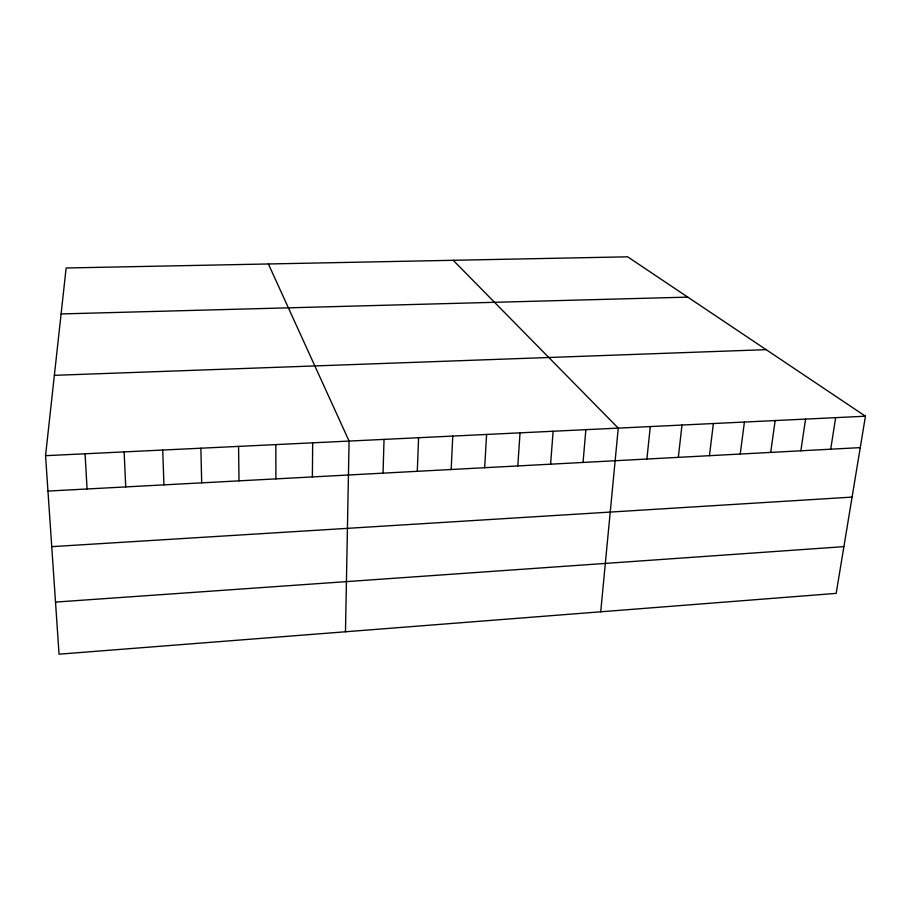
<?xml version="1.0" encoding="UTF-8"?>
<svg xmlns="http://www.w3.org/2000/svg" width="911" height="911" viewBox="0 0 911 911"><rect width="100%" height="100%" fill="white"/><g stroke="black" fill="none" stroke-linecap="round" stroke-linejoin="round"><path stroke-width="1.37" d="M312.382 476.92L312.667 442.814M345.474 631.767L349.084 441.072L268.392 263.974M383.053 473.139L384.032 439.387M417.295 471.317L418.593 437.724M451.161 469.507L452.778 436.073M484.663 467.707L486.588 434.445M517.801 465.931L520.044 432.839M550.597 464.177L553.125 431.245M583.04 462.446L585.864 429.673M600.713 611.805L618.25 428.113L453.2 260.295M646.901 459.03L650.295 426.564M45.55 455.682L66.139 267.993L627.645 256.822L865.45 416.213L836.173 593.38L59.056 654.178L45.55 455.682L865.45 416.213M678.331 457.345L681.997 425.038M709.441 455.682L713.381 423.535M740.233 454.042L744.424 422.032M770.695 452.414L775.147 420.563M800.86 450.797L805.563 419.094M830.707 449.203L835.66 417.648M55.514 602.08L843.893 546.646M51.745 546.657L852.081 497.099M47.953 491.075L860.257 447.62M54.364 375.332L766.151 349.653M61.105 313.931L687.771 297.123M85.076 453.78L87.069 488.979M124.135 451.89L125.718 486.907M162.727 450.034L163.923 484.868M200.875 448.201L201.684 482.841M238.568 446.39L239.012 480.849M275.839 444.591L275.908 478.879"/></g></svg>
